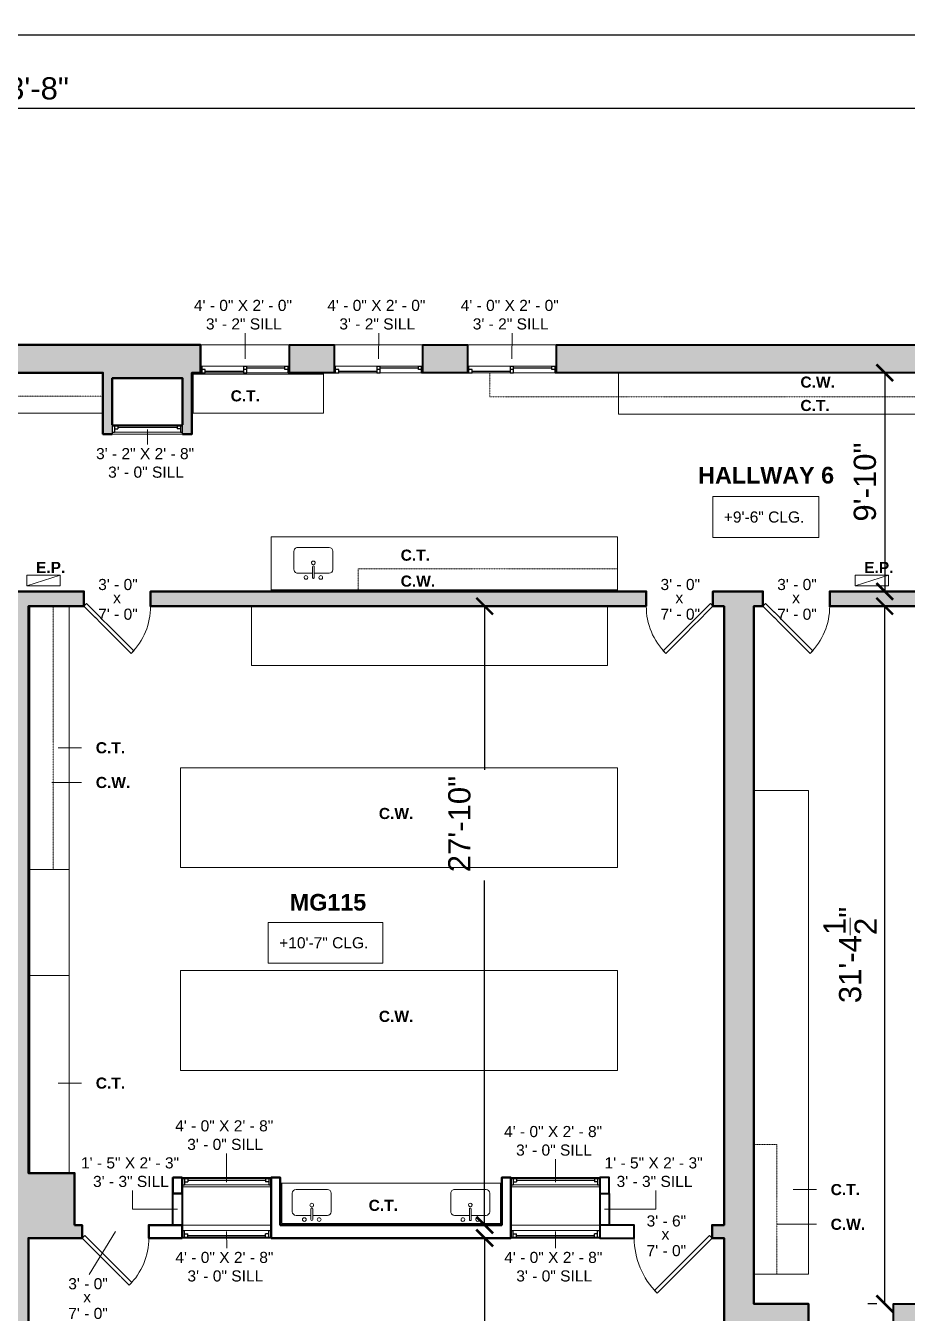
# Model space of a CAD drawing. Header units: inches. Extents: x -2078 to 106214, y -964 to 6385.
# Drawn here: x 15187 to 15662, y 4526 to 5221 of the extents above; entities that cross this region are included whole.
import ezdxf

# ---------------------------------------------------------------- set-up
doc = ezdxf.new("R2010")
doc.units = ezdxf.units.IN
doc.header["$MEASUREMENT"] = 0
doc.linetypes.add('HIDDEN2', pattern=[0.1875, 0.125, -0.0625])
for name, color, linetype, lineweight in [('A-ANNO', 2, 'Continuous', 5), ('A-ANNO-DIMS', 1, 'Continuous', 9), ('A-CASE', 4, 'Continuous', 9), ('A-DETAIL-2', 20, 'Continuous', 25), ('A-DETAIL-3', 40, 'Continuous', 15), ('A-DOOR', 1, 'Continuous', 18), ('A-EQPT', 150, 'Continuous', 9), ('A-FIXT', 150, 'Continuous', 9), ('A-GLAZ', 2, 'Continuous', 30), ('A-WALL', 3, 'Continuous', 40), ('A-WINDOWS', 2, 'Continuous', 18)]:
    doc.layers.add(name, color=color, linetype=linetype, lineweight=lineweight)
doc.layers.add('A-HATCH', color=9, linetype='Continuous')
doc.styles.add('Arial_1', font='arial.ttf', dxfattribs={"height": 0.0625})
doc.styles.add('Arial_2', font='arial.ttf', dxfattribs={"height": 3})
doc.styles.add('Arial_B', font='arialbd.ttf', dxfattribs={"height": 4.5})
doc.styles.add('Arial_B_1', font='arialbd.ttf', dxfattribs={"height": 3})
doc.styles.add('Jay Cad', font='arial.ttf', dxfattribs={"height": 0.125})
doc.dimstyles.new('Jay Cad - DIMS', dxfattribs={"dimtxt": 0.125, "dimasz": 0.09375, "dimexe": 0.09375, "dimexo": 0.09375, "dimgap": 0.046875, "dimtad": 1, "dimdec": 1, "dimzin": 0, "dimdsep": 46, "dimlunit": 4, "dimtxsty": 'Jay Cad', "dimblk": 'ARCHTICK', "dimcen": 0.09, "dimclrd": 1, "dimclre": 1, "dimclrt": 256, "dimadec": 0, "dimazin": 0, "dimtfac": 1, "dimtdec": 1, "dimtofl": 0, "dimtmove": 1, "dimatfit": 3, "dimfxl": 1, "dimtolj": 1, "dimtzin": 0, "dimarcsym": 0})

# ---------------------------------------------------------------- blocks, each defined once
blk = doc.blocks.new('JC_DOOR_SINGLE PANEL - SINGLE DOOR-1459075-Munger Science Center _ Ahmanson Lecture Hall-2nd Floor')
at = {"layer": 'A-DOOR', "lineweight": 20}
for p, q in [((-7.46, 29.46), (-8.87, 28.04)), ((-8.87, 28.04), (16.59, 2.59)), ((18, 4), (-7.46, 29.46)), ((16.59, 2.59), (18, 4))]:
    blk.add_line(p, q, dxfattribs=at)
at = {"layer": 'A-DOOR', "lineweight": 9}
blk.add_arc((18, 4), 36, 135, 180, dxfattribs=at)
blk = doc.blocks.new('JC_DOOR_SINGLE PANEL - SINGLE DOOR-1469616-Munger Science Center _ Ahmanson Lecture Hall-2nd Floor')
at = {"layer": 'A-DOOR', "lineweight": 20}
for p, q in [((-8.87, -28.04), (16.59, -2.59)), ((18, -4), (-7.46, -29.46)), ((16.59, -2.59), (18, -4)), ((-7.46, -29.46), (-8.87, -28.04))]:
    blk.add_line(p, q, dxfattribs=at)
at = {"layer": 'A-DOOR', "lineweight": 9}
blk.add_arc((18, -4), 36, 180, 225, dxfattribs=at)
blk = doc.blocks.new('JC_DOOR_SINGLE PANEL - SINGLE DOOR-1479750-Munger Science Center _ Ahmanson Lecture Hall-2nd Floor')
at = {"layer": 'A-DOOR', "lineweight": 20}
for p, q in [((-7.46, 28.96), (-8.87, 27.54)), ((18, 3.5), (-7.46, 28.96)), ((-8.87, 27.54), (16.59, 2.09)), ((16.59, 2.09), (18, 3.5))]:
    blk.add_line(p, q, dxfattribs=at)
at = {"layer": 'A-DOOR', "lineweight": 9}
blk.add_arc((18, 3.5), 36, 135, 180, dxfattribs=at)
blk = doc.blocks.new('JC_DOOR_SINGLE PANEL - SINGLE DOOR-1479934-Munger Science Center _ Ahmanson Lecture Hall-2nd Floor')
at = {"layer": 'A-DOOR', "lineweight": 20}
for p, q in [((-10.11, -31.78), (19.59, -2.09)), ((21, -3.5), (-8.7, -33.2)), ((19.59, -2.09), (21, -3.5)), ((-8.7, -33.2), (-10.11, -31.78))]:
    blk.add_line(p, q, dxfattribs=at)
at = {"layer": 'A-DOOR', "lineweight": 9}
blk.add_arc((21, -3.5), 42, 180, 225, dxfattribs=at)
blk = doc.blocks.new('JC_WINDOW HUNG - HUNG WINDOW-1523960-Munger Science Center _ Ahmanson Lecture Hall-2nd Floor')
at = {"layer": 'A-GLAZ'}
for p, q in [((-24, 2.5), (-24, -2.5)), ((-24, 2), (-21, 2)), ((-22.75, 2), (-22.75, -1.5)), ((-22.75, 0.25), (-21, 0.25)), ((-21, 2), (-21, 0.25)), ((21, 2), (24, 2)), ((21, 2), (21, 0.25)), ((22.75, 0.25), (21, 0.25)), ((22.75, 2), (22.75, -1.5)), ((24, -2.5), (24, 2.5)), ((-24, -1.5), (-22.75, -1.5)), ((22.75, -1.5), (24, -1.5))]:
    blk.add_line(p, q, dxfattribs=at)
at = {"layer": 'A-GLAZ', "lineweight": 9}
for p, q in [((-21, 2), (21, 2)), ((-22.75, -1.5), (22.75, -1.5))]:
    blk.add_line(p, q, dxfattribs=at)
at = {"layer": 'A-GLAZ', "lineweight": 30}
blk.add_line((-21, 1.125), (21, 1.125), dxfattribs=at)
at = {"layer": 'A-WINDOWS'}
for p, q in [((24, 2.5), (-24, 2.5)), ((-24, -2.5), (24, -2.5))]:
    blk.add_line(p, q, dxfattribs=at)
blk = doc.blocks.new('JC_WINDOW HUNG - HUNG WINDOW-1534625-Munger Science Center _ Ahmanson Lecture Hall-2nd Floor')
at = {"layer": 'A-GLAZ'}
for p, q in [((-24, -3.5), (-24, 3.5)), ((-24, 0.5), (-22.75, 0.5)), ((-22.75, -3), (-22.75, 0.5)), ((22.75, 0.5), (24, 0.5)), ((22.75, -3), (22.75, 0.5)), ((24, 3.5), (24, -3.5)), ((-24, -3), (-21, -3)), ((-22.75, -1.25), (-21, -1.25)), ((-21, -3), (-21, -1.25)), ((21, -3), (21, -1.25)), ((22.75, -1.25), (21, -1.25)), ((21, -3), (24, -3))]:
    blk.add_line(p, q, dxfattribs=at)
at = {"layer": 'A-GLAZ', "lineweight": 9}
for p, q in [((-22.75, 0.5), (22.75, 0.5)), ((-21, -3), (21, -3))]:
    blk.add_line(p, q, dxfattribs=at)
at = {"layer": 'A-GLAZ', "lineweight": 30}
blk.add_line((-21, -2.125), (21, -2.125), dxfattribs=at)
at = {"layer": 'A-WINDOWS'}
for p, q in [((-24, 3.5), (24, 3.5)), ((24, -3.5), (-24, -3.5))]:
    blk.add_line(p, q, dxfattribs=at)
blk = doc.blocks.new('Instance - Opening - 16_ x 24_-1534827-Munger Science Center _ Ahmanson Lecture Hall-2nd Floor')
at = {"layer": 'A-WINDOWS'}
for p, q in [((-8.5, -2.5), (-8.5, 2.5)), ((-8.5, 2.5), (8.5, 2.5)), ((8.5, 2.5), (8.5, -2.5)), ((8.5, -2.5), (-8.5, -2.5))]:
    blk.add_line(p, q, dxfattribs=at)
blk = doc.blocks.new('JC_KITCHEN SINK - SINK-1531844-Munger Science Center _ Ahmanson Lecture Hall-2nd Floor')
at = {"layer": 'A-FIXT'}
for p, q in [((0.12, 7.82), (0.12, 2.09)), ((1.12, 7.82), (1.12, 2.09)), ((-9.87, 3.57), (-9.87, -6.39)), ((0.12, 5.57), (-7.87, 5.57)), ((9.1, 5.57), (1.12, 5.57)), ((11.1, -6.39), (11.1, 3.57)), ((-7.87, -8.39), (9.1, -8.39))]:
    blk.add_line(p, q, dxfattribs=at)
for centre, radius, start, end in [((-3.38, 7.82), 1, 360, 180), ((-3.38, 7.82), 1, 180, 0), ((0.62, 7.82), 0.5, 360, 180), ((4.62, 7.82), 1, 360, 180), ((4.62, 7.82), 1, 180, 360), ((-7.87, 3.57), 2, 90, 180), ((0.62, 0), 1, 360, 180), ((0.62, 0), 1, 180, 0), ((0.62, 2.09), 0.5, 180, 0), ((9.1, 3.57), 2, 360, 90), ((-7.87, -6.39), 2, 180, 270), ((9.1, -6.39), 2, 270, 0)]:
    blk.add_arc(centre, radius, start, end, dxfattribs=at)
blk = doc.blocks.new('JC_KITCHEN SINK - SINK-1537247-Munger Science Center _ Ahmanson Lecture Hall-2nd Floor')
at = {"layer": 'A-FIXT'}
for p, q in [((-7.87, 8.39), (9.1, 8.39)), ((-9.87, -3.57), (-9.87, 6.39)), ((11.1, 6.39), (11.1, -3.57)), ((0.12, -5.57), (-7.87, -5.57)), ((0.12, -7.82), (0.12, -2.09)), ((1.12, -7.82), (1.12, -2.09)), ((9.1, -5.57), (1.12, -5.57))]:
    blk.add_line(p, q, dxfattribs=at)
for centre, radius, start, end in [((-7.87, 6.39), 2, 90, 180), ((9.1, 6.39), 2, 360, 90), ((0.62, 0), 1, 360, 180), ((0.62, 0), 1, 180, 0), ((-7.87, -3.57), 2, 180, 270), ((-3.38, -7.82), 1, 360, 180), ((0.62, -2.09), 0.5, 360, 180), ((4.62, -7.82), 1, 0, 180), ((9.1, -3.57), 2, 270, 0), ((-3.38, -7.82), 1, 180, 0), ((0.62, -7.82), 0.5, 180, 0), ((4.62, -7.82), 1, 180, 0)]:
    blk.add_arc(centre, radius, start, end, dxfattribs=at)
blk = doc.blocks.new('JC_WINDOW HUNG - HUNG WINDOW-1544013-Munger Science Center _ Ahmanson Lecture Hall-2nd Floor')
at = {"layer": 'A-GLAZ'}
for p, q in [((-19, 2.5), (-19, -2.5)), ((-19, 2), (-16, 2)), ((-17.75, 2), (-17.75, -1.5)), ((-17.75, 0.25), (-16, 0.25)), ((-16, 2), (-16, 0.25)), ((16, 2), (19, 2)), ((16, 2), (16, 0.25)), ((17.75, 0.25), (16, 0.25)), ((17.75, 2), (17.75, -1.5)), ((19, -2.5), (19, 2.5)), ((-19, -1.5), (-17.75, -1.5)), ((17.75, -1.5), (19, -1.5))]:
    blk.add_line(p, q, dxfattribs=at)
at = {"layer": 'A-GLAZ', "lineweight": 9}
for p, q in [((-16, 2), (16, 2)), ((-17.75, -1.5), (17.75, -1.5))]:
    blk.add_line(p, q, dxfattribs=at)
at = {"layer": 'A-GLAZ', "lineweight": 30}
blk.add_line((-16, 1.125), (16, 1.125), dxfattribs=at)
at = {"layer": 'A-WINDOWS'}
for p, q in [((19, 2.5), (-19, 2.5)), ((-19, -2.5), (19, -2.5))]:
    blk.add_line(p, q, dxfattribs=at)
blk = doc.blocks.new('JC_SLIDING WINDOW - DOUBLE - SLIDING WINDOW-1614773-Munger Science Center _ Ahmanson Lecture Hall-2nd Floor')
at = {"layer": 'A-GLAZ'}
for p, q in [((-24, -7.35), (-24, 7.65)), ((24, 7.65), (24, -7.35)), ((-24, -3.85), (-23.25, -3.85)), ((-23.25, -7.35), (-23.25, -3.85)), ((-21.5, -5.6), (-23.25, -5.6)), ((-21.5, -7.35), (-21.5, -5.6)), ((-0.875, -3.85), (-0.875, -7.35)), ((-0.875, -3.85), (0.875, -3.85)), ((0.875, -5.6), (-0.875, -5.6)), ((0.875, -7.35), (0.875, -3.85)), ((21.5, -5.6), (21.5, -3.85)), ((21.5, -3.85), (24, -3.85)), ((23.25, -5.6), (21.5, -5.6)), ((23.25, -7.35), (23.25, -3.85)), ((-24, -7.35), (-21.5, -7.35)), ((-0.875, -7.35), (0.875, -7.35)), ((23.25, -7.35), (24, -7.35))]:
    blk.add_line(p, q, dxfattribs=at)
at = {"layer": 'A-GLAZ', "lineweight": 9}
for p, q in [((-23.25, -3.85), (-0.875, -3.85)), ((0.875, -3.85), (21.5, -3.85)), ((-21.5, -7.35), (-0.875, -7.35)), ((0.875, -7.35), (23.25, -7.35))]:
    blk.add_line(p, q, dxfattribs=at)
at = {"layer": 'A-GLAZ', "lineweight": 30}
for p, q in [((-21.5, -6.475), (-0.875, -6.475)), ((0.875, -4.725), (21.5, -4.725))]:
    blk.add_line(p, q, dxfattribs=at)
at = {"layer": 'A-WINDOWS'}
for p, q in [((-24, 7.65), (24, 7.65)), ((24, -7.35), (-24, -7.35))]:
    blk.add_line(p, q, dxfattribs=at)
blk = doc.blocks.new('JC- existing door Tag_quad - JC- existing door Tag_quad-839775-Munger Science Center _ Ahmanson Lecture Hall-2nd Floor')
at = {"layer": 'A-ANNO', "insert": (-0.0234, 0.0378), "char_height": 0.0625, "width": 0.0505, "attachment_point": 1, "style": 'Arial_1', "bg_fill": 3, "box_fill_scale": 1.25, "bg_fill_color": 256, "bg_fill_true_color": 13158600, "bg_fill_transparency": 0}
blk.add_mtext('x', dxfattribs=at)
blk = doc.blocks.new('_ArchTick')
at = {"color": 0, "linetype": 'ByBlock', "const_width": 0.15}
blk.add_lwpolyline([(-0.5, -0.5), (0.5, 0.5)], dxfattribs=at)
blk = doc.blocks.new('*D3407')
at = {"layer": 'A-ANNO-DIMS', "color": 1, "lineweight": -2, "transparency": 16777216}
for p, q in [((15979.79, 5048.93), (16404.34, 5048.93)), ((16395.34, 4293.93), (16395.34, 5048.93)), ((15593.52, 4293.93), (16404.34, 4293.93))]:
    blk.add_line(p, q, dxfattribs=at)
at = {"layer": 'Defpoints', "color": 0, "transparency": 16777216}
for p in [(15970.79, 5048.93), (16395.34, 5048.93), (15584.52, 4293.93)]:
    blk.add_point(p, dxfattribs=at)
at = {"layer": 'A-ANNO-DIMS', "color": 1, "lineweight": -2, "transparency": 16777216, "xscale": 9, "yscale": 9, "zscale": 9}
for p, rotation in [((16395.34, 5048.93), 90), ((16395.34, 4293.93), 270)]:
    blk.add_blockref('_ArchTick', p, dxfattribs=dict(at, rotation=rotation))
at = {"layer": 'A-ANNO-DIMS', "color": 2, "transparency": 16777216, "insert": (16384.71, 4671.43), "char_height": 12, "width": 1.1478, "attachment_point": 5, "rotation": 90, "style": 'Jay Cad'}
blk.add_mtext('\\A1;62\'-11"', dxfattribs=at)
blk = doc.blocks.new('*D3408')
at = {"layer": 'A-ANNO-DIMS', "color": 1, "lineweight": -2, "transparency": 16777216}
for p, q in [((14442.02, 5042.93), (14442.02, 5185.72)), ((15925.79, 5042.93), (15925.79, 5185.72)), ((14442.02, 5176.72), (15925.79, 5176.72))]:
    blk.add_line(p, q, dxfattribs=at)
at = {"layer": 'Defpoints', "color": 0, "transparency": 16777216}
for p in [(15925.79, 5176.72), (14442.02, 5033.93), (15925.79, 5033.93)]:
    blk.add_point(p, dxfattribs=at)
at = {"layer": 'A-ANNO-DIMS', "color": 1, "lineweight": -2, "transparency": 16777216, "xscale": 9, "yscale": 9, "zscale": 9, "rotation": 180}
blk.add_blockref('_ArchTick', (14442.02, 5176.72), dxfattribs=at)
at = {"layer": 'A-ANNO-DIMS', "color": 1, "lineweight": -2, "transparency": 16777216, "xscale": 9, "yscale": 9, "zscale": 9}
blk.add_blockref('_ArchTick', (15925.79, 5176.72), dxfattribs=at)
at = {"layer": 'A-ANNO-DIMS', "color": 2, "transparency": 16777216, "insert": (15183.91, 5187.35), "char_height": 12, "width": 1.6705, "attachment_point": 5, "style": 'Jay Cad'}
blk.add_mtext('\\A1;123\'-8"', dxfattribs=at)
blk = doc.blocks.new('*D3410')
at = {"layer": 'A-ANNO-DIMS', "color": 1, "lineweight": -2, "transparency": 16777216}
for p, q in [((14022.02, 4924.93), (14022.02, 5225.31)), ((16226.52, 4938.93), (16226.52, 5225.31)), ((14022.02, 5216.31), (16226.52, 5216.31))]:
    blk.add_line(p, q, dxfattribs=at)
at = {"layer": 'Defpoints', "color": 0, "transparency": 16777216}
for p in [(16226.52, 5216.31), (16226.52, 4929.93), (14022.02, 4915.93)]:
    blk.add_point(p, dxfattribs=at)
at = {"layer": 'A-ANNO-DIMS', "color": 1, "lineweight": -2, "transparency": 16777216, "xscale": 9, "yscale": 9, "zscale": 9, "rotation": 180}
blk.add_blockref('_ArchTick', (14022.02, 5216.31), dxfattribs=at)
at = {"layer": 'A-ANNO-DIMS', "color": 1, "lineweight": -2, "transparency": 16777216, "xscale": 9, "yscale": 9, "zscale": 9}
blk.add_blockref('_ArchTick', (16226.52, 5216.31), dxfattribs=at)
at = {"layer": 'A-ANNO-DIMS', "color": 2, "transparency": 16777216, "insert": (15124.27, 5234.96), "char_height": 12, "width": 1.6705, "attachment_point": 5, "style": 'Jay Cad'}
blk.add_mtext('\\A1;183\'-8{\\H1x;\\S1/2;}"', dxfattribs=at)
blk = doc.blocks.new('*D3411')
at = {"layer": 'A-ANNO-DIMS', "color": 1, "lineweight": -2, "transparency": 16777216}
for p, q in [((15649.69, 5033.93), (15641.2, 5033.93)), ((15650.2, 5033.93), (15650.2, 4915.93)), ((15649.69, 4915.93), (15641.2, 4915.93))]:
    blk.add_line(p, q, dxfattribs=at)
at = {"layer": 'Defpoints', "color": 0, "transparency": 16777216}
for p in [(15658.69, 5033.93), (15650.2, 4915.93), (15658.69, 4915.93)]:
    blk.add_point(p, dxfattribs=at)
at = {"layer": 'A-ANNO-DIMS', "color": 1, "lineweight": -2, "transparency": 16777216, "xscale": 9, "yscale": 9, "zscale": 9}
for p, rotation in [((15650.2, 5033.93), 90), ((15650.2, 4915.93), 270)]:
    blk.add_blockref('_ArchTick', p, dxfattribs=dict(at, rotation=rotation))
at = {"layer": 'A-ANNO-DIMS', "color": 2, "transparency": 16777216, "insert": (15639.57, 4974.93), "char_height": 12, "width": 0.9747, "attachment_point": 5, "rotation": 90, "style": 'Jay Cad'}
blk.add_mtext('\\A1;9\'-10"', dxfattribs=at)
blk = doc.blocks.new('*D3412')
at = {"layer": 'A-ANNO-DIMS', "color": 1, "lineweight": -2, "transparency": 16777216}
for p, q in [((15650.2, 4531.43), (15650.2, 4907.93)), ((15650.71, 4907.93), (15659.2, 4907.93)), ((15646.02, 4531.43), (15641.2, 4531.43))]:
    blk.add_line(p, q, dxfattribs=at)
at = {"layer": 'Defpoints', "color": 0, "transparency": 16777216}
for p in [(15641.71, 4907.93), (15650.2, 4907.93), (15655.02, 4531.43)]:
    blk.add_point(p, dxfattribs=at)
at = {"layer": 'A-ANNO-DIMS', "color": 1, "lineweight": -2, "transparency": 16777216, "xscale": 9, "yscale": 9, "zscale": 9}
for p, rotation in [((15650.2, 4907.93), 90), ((15650.2, 4531.43), 270)]:
    blk.add_blockref('_ArchTick', p, dxfattribs=dict(at, rotation=rotation))
at = {"layer": 'A-ANNO-DIMS', "color": 2, "transparency": 16777216, "insert": (15631.54, 4719.68), "char_height": 12, "width": 1.4974, "attachment_point": 5, "rotation": 90, "style": 'Jay Cad'}
blk.add_mtext('\\A1;31\'-4{\\H1x;\\S1/2;}"', dxfattribs=at)
blk = doc.blocks.new('*D3413')
at = {"layer": 'A-ANNO-DIMS', "color": 1, "lineweight": -2, "transparency": 16777216}
for p, q in [((15433.79, 4566.91), (15425.31, 4566.91)), ((15434.31, 4566.91), (15434.31, 4495.56)), ((15434.31, 4301.93), (15434.31, 4445.13)), ((15479.52, 4301.93), (15425.31, 4301.93))]:
    blk.add_line(p, q, dxfattribs=at)
at = {"layer": 'Defpoints', "color": 0, "transparency": 16777216}
for p in [(15442.79, 4566.91), (15434.31, 4301.93), (15488.52, 4301.93)]:
    blk.add_point(p, dxfattribs=at)
at = {"layer": 'A-ANNO-DIMS', "color": 1, "lineweight": -2, "transparency": 16777216, "xscale": 9, "yscale": 9, "zscale": 9}
for p, rotation in [((15434.31, 4566.91), 90), ((15434.31, 4301.93), 270)]:
    blk.add_blockref('_ArchTick', p, dxfattribs=dict(at, rotation=rotation))
at = {"layer": 'A-ANNO-DIMS', "color": 2, "transparency": 16777216, "insert": (15414.63, 4449.63), "char_height": 12, "width": 0.9747, "attachment_point": 1, "rotation": 90, "line_spacing_factor": 0.941778, "style": 'Jay Cad'}
blk.add_mtext('\\A1;22\'-1"', dxfattribs=at)
blk = doc.blocks.new('*D3415')
at = {"layer": 'A-ANNO-DIMS', "color": 1, "lineweight": -2, "transparency": 16777216}
for p, q in [((15433.79, 4907.93), (15425.31, 4907.93)), ((15434.31, 4907.93), (15434.31, 4819.58)), ((15434.31, 4573.91), (15434.31, 4759.83)), ((15433.79, 4573.91), (15425.31, 4573.91))]:
    blk.add_line(p, q, dxfattribs=at)
at = {"layer": 'Defpoints', "color": 0, "transparency": 16777216}
for p in [(15442.79, 4907.93), (15434.31, 4573.91), (15442.79, 4573.91)]:
    blk.add_point(p, dxfattribs=at)
at = {"layer": 'A-ANNO-DIMS', "color": 1, "lineweight": -2, "transparency": 16777216, "xscale": 9, "yscale": 9, "zscale": 9}
for p, rotation in [((15434.31, 4907.93), 90), ((15434.31, 4573.91), 270)]:
    blk.add_blockref('_ArchTick', p, dxfattribs=dict(at, rotation=rotation))
at = {"layer": 'A-ANNO-DIMS', "color": 2, "transparency": 16777216, "insert": (15414.63, 4764.33), "char_height": 12, "width": 1.1478, "attachment_point": 1, "rotation": 90, "line_spacing_factor": 0.941778, "style": 'Jay Cad'}
blk.add_mtext('\\A1;27\'-10"', dxfattribs=at)

msp = doc.modelspace()

# ---------------------------------------------------------------- hatches: boundary and pattern name
at = {"layer": 'A-HATCH'}
h = msp.add_hatch(color=256, dxfattribs=at)
h.dxf.hatch_style = 1
h.paths.add_polyline_path([(14030.023, 4907.93), (14036.023, 4907.93), (14036.023, 4915.93), (14022.023, 4915.93), (14022.023, 4863.93), (13923.843, 4863.93), (13899.881, 4843.824), (13898.62, 4845.327), (13892.492, 4840.184), (13909.265, 4820.195), (13909.265, 4793.433), (13921.478, 4793.433), (13921.478, 4835.433), (13923.103, 4835.433), (13923.103, 4799.433), (13923.103, 4793.433), (13925.291, 4793.433), (13925.291, 4857.312), (14009.023, 4857.312), (14009.023, 4745.306), (13925.291, 4745.306), (13925.291, 4750.433), (13919.291, 4750.433), (13919.291, 4751.433), (13909.546, 4751.433), (13909.546, 4730.033), (13930.277, 4722.488), (13934.003, 4732.725), (13962.238, 4722.448), (13958.512, 4712.211), (13981.453, 4703.861), (13971.766, 4691.757), (13990.46, 4676.797), (14004.818, 4694.738), (14009.023, 4694.738), (14009.023, 4293.93), (14052.023, 4293.93), (14052.023, 4301.93), (14030.023, 4301.93), (14030.023, 4569.405), (14055.023, 4569.405), (14055.023, 4601.905), (14030.023, 4601.905)])
h.paths.add_polyline_path([(14365.023, 4915.93), (14072.023, 4915.93), (14072.023, 4907.93), (14365.023, 4907.93)])
h.paths.add_polyline_path([(14415.023, 4907.93), (14444.023, 4907.93), (14444.023, 4915.93), (14414.023, 4915.93), (14414.023, 4938.93), (14407.023, 4938.93), (14407.023, 4915.93), (14401.023, 4915.93), (14401.023, 4907.93), (14407.023, 4907.93), (14407.023, 4301.93), (14382.523, 4301.93), (14382.523, 4293.93), (14439.023, 4293.93), (14439.023, 4301.93), (14415.023, 4301.93), (14415.023, 4566.905), (14445.023, 4566.905), (14445.023, 4573.905), (14440.023, 4573.905), (14440.023, 4600.905), (14415.023, 4600.905)])
h.paths.add_polyline_path([(14119.023, 4279.93), (14104.023, 4279.93), (14104.023, 4301.93), (14094.023, 4301.93), (14094.023, 4293.93), (14096.023, 4293.93), (14096.023, 4269.93), (14119.023, 4269.93)])
h.paths.add_polyline_path([(14337.023, 4293.93), (14340.523, 4293.93), (14340.523, 4301.93), (14328.023, 4301.93), (14328.023, 4279.93), (14311.023, 4279.93), (14311.023, 4269.93), (14337.023, 4269.93)])
h.paths.add_polyline_path([(14507.523, 4279.93), (14492.023, 4279.93), (14492.023, 4301.93), (14481.023, 4301.93), (14481.023, 4293.93), (14483.023, 4293.93), (14483.023, 4269.93), (14507.523, 4269.93)])
h.paths.add_polyline_path([(14724.523, 4293.93), (14727.523, 4293.93), (14727.523, 4301.93), (14715.523, 4301.93), (14715.523, 4279.93), (14699.523, 4279.93), (14699.523, 4269.93), (14724.523, 4269.93)])
h.paths.add_polyline_path([(14825.523, 4301.93), (14805.523, 4301.93), (14805.523, 4566.905), (14835.523, 4566.905), (14835.523, 4573.905), (14830.523, 4573.905), (14830.523, 4600.905), (14805.523, 4600.905), (14805.523, 4907.93), (14830.523, 4907.93), (14830.523, 4915.93), (14784.523, 4915.93), (14784.523, 4907.93), (14790.523, 4907.93), (14790.523, 4573.905), (14783.523, 4573.905), (14783.523, 4566.905), (14790.523, 4566.905), (14790.523, 4301.93), (14769.523, 4301.93), (14769.523, 4293.93), (14825.523, 4293.93)])
h.paths.add_polyline_path([(14892.523, 4279.93), (14879.023, 4279.93), (14879.023, 4301.93), (14867.523, 4301.93), (14867.523, 4293.93), (14872.023, 4293.93), (14872.023, 4269.93), (14892.523, 4269.93)])
h.paths.add_polyline_path([(15111.023, 4293.93), (15114.023, 4293.93), (15114.023, 4301.93), (15103.023, 4301.93), (15103.023, 4279.93), (15084.523, 4279.93), (15084.523, 4269.93), (15111.023, 4269.93)])
h.paths.add_polyline_path([(15213.023, 4301.93), (15188.023, 4301.93), (15188.023, 4566.905), (15217.023, 4566.905), (15217.023, 4573.905), (15213.023, 4573.905), (15213.023, 4601.905), (15188.023, 4601.905), (15188.023, 4907.93), (15218.023, 4907.93), (15218.023, 4915.93), (15174.023, 4915.93), (15174.023, 4907.93), (15180.023, 4907.93), (15180.023, 4573.905), (15174.023, 4573.905), (15174.023, 4566.905), (15180.023, 4566.905), (15180.023, 4301.93), (15156.023, 4301.93), (15156.023, 4293.93), (15213.023, 4293.93)])
h.paths.add_polyline_path([(15278.523, 4279.93), (15267.023, 4279.93), (15267.023, 4301.93), (15255.023, 4301.93), (15255.023, 4293.93), (15258.023, 4293.93), (15258.023, 4269.93), (15278.523, 4269.93)])
h.paths.add_polyline_path([(15497.523, 4293.93), (15500.523, 4293.93), (15500.523, 4301.93), (15488.523, 4301.93), (15488.523, 4279.93), (15470.523, 4279.93), (15470.523, 4269.93), (15497.523, 4269.93)])
h.paths.add_polyline_path([(15584.523, 4509.43), (15611.023, 4509.43), (15611.023, 4518.43), (15609.023, 4518.43), (15609.023, 4531.43), (15579.523, 4531.43), (15579.523, 4907.93), (15584.523, 4907.93), (15584.523, 4915.93), (15557.523, 4915.93), (15557.523, 4907.93), (15563.523, 4907.93), (15563.523, 4573.905), (15557.023, 4573.905), (15557.023, 4566.905), (15563.523, 4566.905), (15563.523, 4301.93), (15542.523, 4301.93), (15542.523, 4293.93), (15584.523, 4293.93)])
h.paths.add_polyline_path([(15521.523, 4915.93), (15254.023, 4915.93), (15254.023, 4907.93), (15521.523, 4907.93)])
h.paths.add_polyline_path([(15138.023, 4915.93), (14866.523, 4915.93), (14866.523, 4907.93), (15138.023, 4907.93)])
h.paths.add_polyline_path([(14748.523, 4915.93), (14480.023, 4915.93), (14480.023, 4907.93), (14748.523, 4907.93)])
h.paths.add_polyline_path([(15680.408, 4531.43), (15655.023, 4531.43), (15655.023, 4518.43), (15653.023, 4518.43), (15653.023, 4509.43), (15680.408, 4509.43)])
h.paths.add_polyline_path([(15752.408, 4531.43), (15728.408, 4531.43), (15728.408, 4509.43), (15752.408, 4509.43)])
h.paths.add_polyline_path([(15824.158, 4531.43), (15800.408, 4531.43), (15800.408, 4509.43), (15824.158, 4509.43)])
h.paths.add_polyline_path([(15968.523, 4531.43), (15918.107, 4531.43), (15918.107, 4562.43), (15911.107, 4562.43), (15911.107, 4555.43), (15874.107, 4555.43), (15874.107, 4531.43), (15872.158, 4531.43), (15872.158, 4509.43), (15970.523, 4509.43), (15970.523, 4518.43), (15968.523, 4518.43)])
h.paths.add_polyline_path([(16136.773, 4531.43), (16014.523, 4531.43), (16014.523, 4518.43), (16012.523, 4518.43), (16012.523, 4509.43), (16136.773, 4509.43)])
h.paths.add_polyline_path([(16226.523, 4555.18), (16204.523, 4555.18), (16204.523, 4531.43), (16182.773, 4531.43), (16182.773, 4509.43), (16226.523, 4509.43)])
h.paths.add_polyline_path([(16226.523, 4623.93), (16218.523, 4623.93), (16218.523, 4622.43), (16204.523, 4622.43), (16204.523, 4601.18), (16226.523, 4601.18)])
h.paths.add_polyline_path([(16246.986, 4694.93), (16218.523, 4694.93), (16218.523, 4669.93), (16242.709, 4669.93, 0.028874)])
h.paths.add_polyline_path([(16242.709, 4768.93), (16218.523, 4768.93), (16218.523, 4740.93), (16247.301, 4740.93, 0.0323085)])
h.paths.add_polyline_path([(16226.523, 4839.93), (16204.523, 4839.93), (16204.523, 4816.93), (16218.523, 4816.93), (16218.523, 4814.93), (16226.523, 4814.93)])
h.paths.add_polyline_path([(16226.523, 4929.93), (16182.273, 4929.93), (16182.273, 4907.93), (16204.523, 4907.93), (16204.523, 4885.93), (16226.523, 4885.93)])
h.paths.add_polyline_path([(16136.273, 4929.93), (16015.023, 4929.93), (16015.023, 4919.93), (16017.523, 4919.93), (16017.523, 4907.93), (16136.273, 4907.93)])
h.paths.add_polyline_path([(15970.79, 4965.93), (15933.791, 4965.93), (15933.791, 4972.93), (15925.791, 4972.93), (15925.791, 4915.93), (15620.523, 4915.93), (15620.523, 4907.93), (15911.107, 4907.93), (15911.107, 4901.93), (15918.107, 4901.93), (15918.107, 4907.93), (15970.523, 4907.93), (15970.523, 4919.93), (15973.023, 4919.93), (15973.023, 4929.93), (15970.79, 4929.93)])
h.paths.add_polyline_path([(15970.791, 5048.93), (15861.023, 5048.93), (15861.023, 5033.93), (15925.791, 5033.93), (15925.791, 5008.93), (15933.791, 5008.93), (15933.791, 5033.93), (15970.791, 5033.93)])
h.paths.add_polyline_path([(15813.023, 5048.93), (15789.023, 5048.93), (15789.023, 5033.93), (15813.023, 5033.93)])
h.paths.add_polyline_path([(15741.023, 5048.93), (15717.023, 5048.93), (15717.023, 5033.93), (15741.023, 5033.93)])
h.paths.add_polyline_path([(15590.317, 4897.337), (15614.665, 4897.337), (15614.665, 4909.701), (15590.317, 4909.701)], flags=9)
h.paths.add_polyline_path([(15590.362, 4913.359), (15614.71, 4913.359), (15614.71, 4925.724), (15590.362, 4925.724)], flags=9)
h = msp.add_hatch(color=256, dxfattribs=at)
h.dxf.hatch_style = 1
h.paths.add_polyline_path([(15669.023, 5048.93), (15473.023, 5048.93), (15473.023, 5033.93), (15669.023, 5033.93)])
h.paths.add_polyline_path([(15425.023, 5048.93), (15401.023, 5048.93), (15401.023, 5033.93), (15425.023, 5033.93)])
h.paths.add_polyline_path([(15353.023, 5048.93), (15329.023, 5048.93), (15329.023, 5033.93), (15353.023, 5033.93)])

# ---------------------------------------------------------------- linework, layer by layer
at = {"layer": 'A-ANNO'}
for p, q in [((15305.023, 5041.43), (15305.119, 5055.282)), ((15377.023, 5041.43), (15377.119, 5055.282)), ((15449.023, 5041.43), (15449.119, 5055.282)), ((15252.312, 5003.352), (15252.312, 4995.274)), ((15204.106, 4831.511), (15216.748, 4831.511)), ((15200.771, 4812.78), (15216.748, 4812.78)), ((15204.106, 4650.512), (15216.748, 4650.512)), ((15295.023, 4597.057), (15295.023, 4612.456)), ((15472.523, 4597.057), (15472.523, 4609.381)), ((15244.184, 4582.405), (15244.184, 4592.462)), ((15600.728, 4593.048), (15613.37, 4593.048)), ((15268.523, 4582.405), (15244.184, 4582.405)), ((15592.226, 4574.317), (15613.37, 4574.317)), ((15295.023, 4570.405), (15295.119, 4561.432)), ((15472.523, 4570.405), (15472.619, 4561.432))]:
    msp.add_line(p, q, dxfattribs=at)
at = {"layer": 'A-CASE'}
for p, q in [((15347.312, 5033.93), (15347.312, 5012.048)), ((15506.621, 5033.93), (15506.621, 5011.501)), ((15228.312, 5012.048), (14947.271, 5012.048)), ((15276.312, 5012.048), (15347.312, 5012.048)), ((15506.621, 5011.501), (15716.69, 5011.501)), ((15319.094, 4945.363), (15506.036, 4945.363)), ((15319.094, 4945.363), (15319.094, 4915.93)), ((15506.036, 4945.363), (15506.036, 4915.93)), ((15319.094, 4916.68), (15506.036, 4916.68)), ((15210.023, 4907.93), (15210.023, 4601.905)), ((15308.523, 4907.93), (15308.523, 4875.93)), ((15500.523, 4907.93), (15500.523, 4875.93)), ((15308.523, 4875.93), (15500.523, 4875.93)), ((15270.207, 4766.9), (15270.207, 4820.723)), ((15270.207, 4820.723), (15505.93, 4820.723)), ((15505.93, 4820.723), (15505.93, 4766.9)), ((15579.523, 4808.43), (15609.023, 4808.43)), ((15609.023, 4808.43), (15609.023, 4547.43)), ((15210.023, 4765.734), (15188.773, 4765.734)), ((15505.93, 4766.9), (15270.207, 4766.9)), ((15210.023, 4708.597), (15188.773, 4708.597)), ((15270.207, 4711.223), (15505.93, 4711.223)), ((15270.207, 4657.4), (15270.207, 4711.223)), ((15505.93, 4711.223), (15505.93, 4657.4)), ((15505.93, 4657.4), (15270.207, 4657.4)), ((15579.523, 4547.43), (15609.023, 4547.43))]:
    msp.add_line(p, q, dxfattribs=at)
at = {"layer": 'A-CASE', "linetype": 'HIDDEN2'}
for p, q in [((15437.105, 5033.93), (15437.105, 5020.953)), ((14878.046, 5021.304), (15228.312, 5021.304)), ((15437.105, 5020.953), (15716.69, 5020.953)), ((15366.094, 4928.013), (15506.036, 4928.013)), ((15366.094, 4928.013), (15366.094, 4915.93)), ((15201.38, 4907.93), (15201.38, 4765.734)), ((15592.058, 4617.39), (15579.523, 4617.39)), ((15592.047, 4617.39), (15592.047, 4547.43))]:
    msp.add_line(p, q, dxfattribs=at)
at = {"layer": 'A-DETAIL-2'}
msp.add_line((15276.312, 5033.93), (15276.312, 5012.048), dxfattribs=at)
at = {"layer": 'A-DETAIL-3', "lineweight": 9}
for p, q in [((15277.062, 5033.18), (15277.062, 5012.048)), ((15347.312, 5033.18), (15277.062, 5033.18)), ((15188.773, 4907.93), (15188.773, 4601.905)), ((15324.023, 4596.557), (15443.523, 4596.557)), ((15324.773, 4596.557), (15324.773, 4574.655)), ((15442.773, 4574.655), (15442.773, 4596.557)), ((15324.773, 4574.655), (15442.773, 4574.655))]:
    msp.add_line(p, q, dxfattribs=at)
at = {"layer": 'A-EQPT', "lineweight": 9}
for p, q in [((15187.273, 4924.712), (15205.273, 4924.712)), ((15187.273, 4918.93), (15187.273, 4924.712)), ((15205.273, 4924.712), (15187.273, 4918.93)), ((15205.273, 4924.712), (15205.273, 4918.93)), ((15634.273, 4924.712), (15652.273, 4924.712)), ((15634.273, 4918.93), (15634.273, 4924.712)), ((15652.273, 4924.712), (15634.273, 4918.93)), ((15652.273, 4924.712), (15652.273, 4918.93)), ((15205.273, 4918.93), (15187.273, 4918.93)), ((15652.273, 4918.93), (15634.273, 4918.93))]:
    msp.add_line(p, q, dxfattribs=at)
at = {"layer": 'A-WALL', "lineweight": 50}
msp.add_line((15266.023, 4590.905), (15271.023, 4590.905), dxfattribs=at)
at = {"layer": 'A-WALL'}
for p, q in [((15266.023, 4573.905), (15266.023, 4590.905)), ((15271.023, 4590.905), (15271.023, 4573.905))]:
    msp.add_line(p, q, dxfattribs=at)
at = {"layer": 'A-WALL', "lineweight": 50}
for points in [[(15271.312, 5000.852), (15276.312, 5000.852), (15276.312, 5033.93), (15281.023, 5033.93), (15281.023, 5048.93), (15086.023, 5048.93), (15086.023, 5033.93), (15228.312, 5033.93), (15228.312, 5000.852), (15233.312, 5000.852)], [(15271.312, 5005.852), (15271.312, 5030.93), (15233.312, 5030.93), (15233.312, 5005.852)], [(15271.023, 4590.905), (15271.023, 4599.557), (15266.023, 4599.557), (15266.023, 4590.905)]]:
    msp.add_lwpolyline(points, dxfattribs=at)
at = {"layer": 'A-WALL'}
for points in [[(15329.023, 5033.93), (15329.023, 5048.93), (15353.023, 5048.93), (15353.023, 5033.93)], [(15401.023, 5033.93), (15401.023, 5048.93), (15425.023, 5048.93), (15425.023, 5033.93)], [(15473.023, 5033.93), (15473.023, 5048.93), (15669.023, 5048.93), (15669.023, 5033.93)], [(15655.023, 4518.43), (15655.023, 4531.43), (15680.408, 4531.43), (15680.408, 4509.43), (15653.023, 4509.43), (15653.023, 4518.43)]]:
    msp.add_lwpolyline(points, close=True, dxfattribs=at)
at = {"layer": 'A-WALL', "lineweight": 50}
for points in [[(15319.023, 4566.905), (15448.523, 4566.905), (15448.523, 4599.557), (15443.523, 4599.557), (15443.523, 4573.905), (15324.023, 4573.905), (15324.023, 4599.557), (15319.023, 4599.557)], [(15271.023, 4566.905), (15271.023, 4573.905), (15253.023, 4573.905), (15253.023, 4566.905)]]:
    msp.add_lwpolyline(points, close=True, dxfattribs=at)
at = {"layer": 'A-WALL'}
for points in [[(15501.523, 4590.905), (15501.523, 4599.557), (15496.523, 4599.557), (15496.523, 4590.905), (15496.523, 4573.905), (15496.523, 4566.905), (15515.023, 4566.905), (15515.023, 4573.905), (15496.523, 4573.905)], [(15496.523, 4590.905), (15501.523, 4590.905), (15501.523, 4573.905)]]:
    msp.add_lwpolyline(points, dxfattribs=at)

# ---------------------------------------------------------------- block references
at = {"layer": 'A-FIXT', "rotation": 180}
for p in [(15342.472, 4931.265), (15427.174, 4584.69)]:
    msp.add_blockref('JC_KITCHEN SINK - SINK-1531844-Munger Science Center _ Ahmanson Lecture Hall-2nd Floor', p, dxfattribs=at)
at = {"layer": 'A-FIXT'}
msp.add_blockref('JC_KITCHEN SINK - SINK-1537247-Munger Science Center _ Ahmanson Lecture Hall-2nd Floor', (15340.373, 4584.69), dxfattribs=at)
at = {"layer": 'A-WINDOWS'}
for name, p in [('JC_SLIDING WINDOW - DOUBLE - SLIDING WINDOW-1614773-Munger Science Center _ Ahmanson Lecture Hall-2nd Floor', (15305.023, 5041.28)), ('JC_SLIDING WINDOW - DOUBLE - SLIDING WINDOW-1614773-Munger Science Center _ Ahmanson Lecture Hall-2nd Floor', (15377.023, 5041.28)), ('JC_SLIDING WINDOW - DOUBLE - SLIDING WINDOW-1614773-Munger Science Center _ Ahmanson Lecture Hall-2nd Floor', (15449.023, 5041.28)), ('JC_WINDOW HUNG - HUNG WINDOW-1544013-Munger Science Center _ Ahmanson Lecture Hall-2nd Floor', (15252.312, 5003.352)), ('JC_WINDOW HUNG - HUNG WINDOW-1523960-Munger Science Center _ Ahmanson Lecture Hall-2nd Floor', (15295.023, 4597.057)), ('JC_WINDOW HUNG - HUNG WINDOW-1523960-Munger Science Center _ Ahmanson Lecture Hall-2nd Floor', (15472.523, 4597.057)), ('JC_WINDOW HUNG - HUNG WINDOW-1534625-Munger Science Center _ Ahmanson Lecture Hall-2nd Floor', (15295.023, 4570.405)), ('JC_WINDOW HUNG - HUNG WINDOW-1534625-Munger Science Center _ Ahmanson Lecture Hall-2nd Floor', (15472.523, 4570.405))]:
    msp.add_blockref(name, p, dxfattribs=at)
at = {"layer": 'A-WINDOWS', "rotation": 270}
for p in [(15268.523, 4582.405), (15499.023, 4582.405)]:
    msp.add_blockref('Instance - Opening - 16_ x 24_-1534827-Munger Science Center _ Ahmanson Lecture Hall-2nd Floor', p, dxfattribs=at)

# ---------------------------------------------------------------- texts
at = {"layer": 'A-ANNO', "attachment_point": 1}
for s, insert, char_height, width, style in [('4\' - 0" X 2\' - 0"', (15277.377, 5073.276), 6, 66.963, 'Arial_2'), ('4\' - 0" X 2\' - 0"', (15349.377, 5073.276), 6, 66.963, 'Arial_2'), ('4\' - 0" X 2\' - 0"', (15421.377, 5073.276), 6, 66.963, 'Arial_2'), ('3\' - 2" SILL', (15283.877, 5063.276), 6, 51.207, 'Arial_2'), ('3\' - 2" SILL', (15355.877, 5063.276), 6, 51.207, 'Arial_2'), ('3\' - 2" SILL', (15427.877, 5063.276), 6, 51.207, 'Arial_2'), ('C.W.', (15604.734, 5031.863), 6, 23.634, 'Arial_B'), ('C.T.', (15297.203, 5024.464), 6, 19.998, 'Arial_B'), ('C.T.', (15604.734, 5019.267), 6, 19.998, 'Arial_B'), ('3\' - 2" X 2\' - 8"', (15224.571, 4993.274), 6, 66.963, 'Arial_2'), ('3\' - 0" SILL', (15231.071, 4983.274), 6, 51.207, 'Arial_2'), ('HALLWAY 6', (15549.566, 4983.142), 9, 88.173, 'Arial_B_1'), ('C.T.', (15388.971, 4938.464), 6, 19.998, 'Arial_B'), ('E.P.', (15192.117, 4931.857), 6, 19.998, 'Arial_B'), ('E.P.', (15639.117, 4931.857), 6, 19.998, 'Arial_B'), ('C.W.', (15388.971, 4924.464), 6, 23.634, 'Arial_B'), ('C.T.', (15224.428, 4834.511), 6, 19.998, 'Arial_B'), ('C.W.', (15224.428, 4815.78), 6, 23.634, 'Arial_B'), ('C.W.', (15377.199, 4799.043), 6, 23.634, 'Arial_B'), ('MG115', (15329.144, 4752.619), 9, 121.503, 'Arial_B_1'), ('C.W.', (15377.199, 4689.543), 6, 23.634, 'Arial_B'), ('C.T.', (15224.428, 4653.512), 6, 19.998, 'Arial_B'), ('4\' - 0" X 2\' - 8"', (15267.281, 4630.45), 6, 66.963, 'Arial_2'), ('4\' - 0" X 2\' - 8"', (15444.781, 4627.375), 6, 66.963, 'Arial_2'), ('3\' - 0" SILL', (15273.781, 4620.45), 6, 51.207, 'Arial_2'), ('3\' - 0" SILL', (15451.281, 4617.375), 6, 51.207, 'Arial_2'), ('1\' - 5" X 2\' - 3"', (15216.442, 4610.456), 6, 66.963, 'Arial_2'), ('1\' - 5" X 2\' - 3"', (15499.023, 4610.456), 6, 66.963, 'Arial_2'), ('3\' - 3" SILL', (15222.942, 4600.456), 6, 51.207, 'Arial_2'), ('3\' - 3" SILL', (15505.523, 4600.456), 6, 51.207, 'Arial_2'), ('C.T.', (15621.05, 4596.048), 6, 19.998, 'Arial_B'), ('C.T.', (15371.699, 4587.543), 6, 19.998, 'Arial_B'), ('C.W.', (15621.05, 4577.317), 6, 23.634, 'Arial_B'), ('4\' - 0" X 2\' - 8"', (15267.377, 4559.432), 6, 66.963, 'Arial_2'), ('4\' - 0" X 2\' - 8"', (15444.877, 4559.432), 6, 66.963, 'Arial_2'), ('3\' - 0" SILL', (15273.877, 4549.432), 6, 51.207, 'Arial_2'), ('3\' - 0" SILL', (15451.377, 4549.432), 6, 51.207, 'Arial_2')]:
    msp.add_mtext(s, dxfattribs=dict(at, insert=insert, char_height=char_height, width=width, style=style))

# ---------------------------------------------------------------- dimensions: what is measured, and where the dimension line sits
at = {"layer": 'A-ANNO-DIMS'}
dim = msp.add_linear_dim(base=(15925.791, 5176.724), p1=(14442.023, 5033.93), p2=(15925.791, 5033.93), dimstyle='Jay Cad - DIMS', override={"dimclrt": 2}, dxfattribs=at)
dim.commit()
dim.dimension.update_dxf_attribs({"geometry": '*D3408', "text_midpoint": (15183.907, 5187.355)})
dim = msp.add_linear_dim(base=(15650.2, 4915.93), p1=(15658.685, 5033.93), p2=(15658.685, 4915.93), angle=90, dimstyle='Jay Cad - DIMS', override={"dimclrt": 2}, dxfattribs=at)
dim.commit()
dim.dimension.update_dxf_attribs({"geometry": '*D3411', "text_midpoint": (15639.573, 4974.93)})
for base, p1, p2, picture, middle in [((15434.31, 4573.905), (15442.795, 4907.93), (15442.795, 4573.905), '*D3415', (15422.626, 4789.7)), ((15434.31, 4301.93), (15442.795, 4566.905), (15488.523, 4301.93), '*D3413', (15422.626, 4470.343))]:
    dim = msp.add_linear_dim(base=base, p1=p1, p2=p2, angle=90, dimstyle='Jay Cad - DIMS', override={"dimclrt": 2}, dxfattribs=at)
    dim.commit()
    dim.dimension.update_dxf_attribs({"geometry": picture, "text_midpoint": middle, "dimtype": 160, "text_rotation": 90})

# ---------------------------------------------------------------- next in the draw order: texts
at = {"layer": 'A-ANNO', "char_height": 6, "attachment_point": 1, "style": 'Arial_2', "bg_fill": 3, "box_fill_scale": 1.25, "bg_fill_color": 256, "bg_fill_true_color": 13158600, "bg_fill_transparency": 0}
for s, insert, width in [('+9\'-6" CLG.', (15563.395, 4959.059), 54.54), ('3\' - 0"', (15225.714, 4922.636), 26.967), ('3\' - 0"', (15529.214, 4922.636), 26.967), ('3\' - 0"', (15592.214, 4922.636), 26.967), ('7\' - 0"', (15225.714, 4906.613), 26.967), ('7\' - 0"', (15529.214, 4906.613), 26.967), ('7\' - 0"', (15592.214, 4906.613), 26.967), ('+10\'-7" CLG.', (15323.415, 4729.239), 60.297), ('3\' - 6"', (15521.714, 4579.111), 26.967), ('7\' - 0"', (15521.714, 4563.089), 26.967), ('3\' - 0"', (15209.579, 4545.239), 26.967), ('7\' - 0"', (15209.579, 4529.217), 26.967)]:
    msp.add_mtext(s, dxfattribs=dict(at, insert=insert, width=width))

# ---------------------------------------------------------------- next in the draw order: linework, layer by layer
at = {"layer": 'A-ANNO'}
for p, q in [((15526.765, 4582.405), (15526.765, 4592.462)), ((15499.023, 4582.405), (15526.765, 4582.405)), ((15235.023, 4570.405), (15220.824, 4547.239))]:
    msp.add_line(p, q, dxfattribs=at)
at = {"layer": 'A-ANNO', "flags": 128}
for points in [[(15557.395, 4967.059), (15614.636, 4967.059), (15614.636, 4945.043), (15557.395, 4945.043)], [(15317.415, 4737.239), (15379.418, 4737.239), (15379.418, 4715.223), (15317.415, 4715.223)]]:
    msp.add_lwpolyline(points, close=True, dxfattribs=at)
at = {"layer": 'A-WALL', "lineweight": 50}
for points in [[(15918.107, 4901.93), (15918.107, 4907.93), (15970.523, 4907.93), (15970.523, 4919.93), (15973.023, 4919.93), (15973.023, 4929.93), (15970.79, 4929.93), (15970.79, 4965.93), (15933.791, 4965.93), (15933.791, 4972.93), (15925.791, 4972.93), (15925.791, 4915.93), (15620.523, 4915.93), (15620.523, 4907.93), (15911.107, 4907.93), (15911.107, 4901.93)], [(15521.523, 4907.93), (15521.523, 4915.93), (15254.023, 4915.93), (15254.023, 4907.93)]]:
    msp.add_lwpolyline(points, close=True, dxfattribs=at)

# ---------------------------------------------------------------- next in the draw order: block references
at = {"layer": 'A-DOOR', "rotation": 180}
for name, p in [('JC_DOOR_SINGLE PANEL - SINGLE DOOR-1459075-Munger Science Center _ Ahmanson Lecture Hall-2nd Floor', (15236.023, 4911.93)), ('JC_DOOR_SINGLE PANEL - SINGLE DOOR-1459075-Munger Science Center _ Ahmanson Lecture Hall-2nd Floor', (15602.523, 4911.93)), ('JC_DOOR_SINGLE PANEL - SINGLE DOOR-1479750-Munger Science Center _ Ahmanson Lecture Hall-2nd Floor', (15235.023, 4570.405))]:
    msp.add_blockref(name, p, dxfattribs=at)
at = {"layer": 'A-DOOR'}
for name, p in [('JC_DOOR_SINGLE PANEL - SINGLE DOOR-1469616-Munger Science Center _ Ahmanson Lecture Hall-2nd Floor', (15539.523, 4911.93)), ('JC_DOOR_SINGLE PANEL - SINGLE DOOR-1479934-Munger Science Center _ Ahmanson Lecture Hall-2nd Floor', (15536.023, 4570.405))]:
    msp.add_blockref(name, p, dxfattribs=at)

# ---------------------------------------------------------------- next in the draw order: dimensions: what is measured, and where the dimension line sits
at = {"layer": 'A-ANNO-DIMS'}
dim = msp.add_linear_dim(base=(15650.2, 4907.93), p1=(15655.023, 4531.43), p2=(15641.715, 4907.93), angle=90, dimstyle='Jay Cad - DIMS', override={"dimclrt": 2}, dxfattribs=at)
dim.commit()
dim.dimension.update_dxf_attribs({"geometry": '*D3412', "text_midpoint": (15631.545, 4719.68)})

# ---------------------------------------------------------------- next in the draw order: block references
at = {"layer": 'A-ANNO', "xscale": 96, "yscale": 96, "zscale": 96}
for p in [(15236.023, 4911.93), (15539.523, 4911.93), (15602.523, 4911.93), (15532.023, 4568.405), (15219.889, 4534.533)]:
    msp.add_blockref('JC- existing door Tag_quad - JC- existing door Tag_quad-839775-Munger Science Center _ Ahmanson Lecture Hall-2nd Floor', p, dxfattribs=at)

# ---------------------------------------------------------------- next in the draw order: hatches: boundary and pattern name
at = {"layer": 'A-HATCH'}
h = msp.add_hatch(color=256, dxfattribs=at)
h.dxf.hatch_style = 1
h.paths.add_polyline_path([(15281.023, 5048.93), (15086.023, 5048.93), (15086.023, 5033.93), (15228.312, 5033.93), (15228.312, 5000.852), (15233.312, 5000.852), (15233.312, 5005.852), (15233.312, 5030.93), (15271.312, 5030.93), (15271.312, 5005.852), (15271.312, 5000.852), (15276.312, 5000.852), (15276.312, 5033.93), (15281.023, 5033.93)])
h.paths.add_polyline_path([(15038.023, 5048.93), (15014.023, 5048.93), (15014.023, 5033.93), (15038.023, 5033.93)])
h.paths.add_polyline_path([(14966.023, 5048.93), (14942.023, 5048.93), (14942.023, 5033.93), (14966.023, 5033.93)])
h.paths.add_polyline_path([(14894.023, 5048.93), (14699.023, 5048.93), (14699.023, 5033.93), (14894.023, 5033.93)])
h.paths.add_polyline_path([(14651.023, 5048.93), (14627.023, 5048.93), (14627.023, 5033.93), (14651.023, 5033.93)])
h.paths.add_polyline_path([(14579.023, 5048.93), (14555.023, 5048.93), (14555.023, 5033.93), (14579.023, 5033.93)])
h.paths.add_polyline_path([(14507.023, 5048.93), (14311.523, 5048.93), (14311.523, 5033.93), (14407.023, 5033.93), (14407.023, 5010.93), (14414.023, 5010.93), (14414.023, 5013.93), (14442.023, 5013.93), (14442.023, 5017.347), (14442.023, 5033.93), (14507.023, 5033.93)])
h.paths.add_polyline_path([(14263.523, 5048.93), (14239.523, 5048.93), (14239.523, 5033.93), (14263.523, 5033.93)])
h.paths.add_polyline_path([(14191.523, 5048.93), (14167.523, 5048.93), (14167.523, 5033.93), (14191.523, 5033.93)])
h.paths.add_polyline_path([(14097.023, 5033.93), (14119.523, 5033.93), (14119.523, 5048.93), (13944.806, 5048.93), (13852.087, 4888.337), (13869.351, 4867.762), (13875.48, 4872.904), (13864.552, 4885.927), (13950.002, 5033.93), (14023.023, 5033.93), (14023.023, 5004.93), (14097.023, 5004.93)])

# ---------------------------------------------------------------- next in the draw order: linework, layer by layer
at = {"layer": 'A-WALL', "lineweight": 50}
for points in [[(15213.023, 4573.905), (15213.023, 4601.905), (15188.023, 4601.905), (15188.023, 4907.93), (15218.023, 4907.93), (15218.023, 4915.93), (15174.023, 4915.93), (15174.023, 4907.93), (15180.023, 4907.93), (15180.023, 4573.905), (15174.023, 4573.905), (15174.023, 4566.905), (15180.023, 4566.905), (15180.023, 4301.93), (15156.023, 4301.93), (15156.023, 4293.93), (15213.023, 4293.93), (15213.023, 4301.93), (15188.023, 4301.93), (15188.023, 4566.905), (15217.023, 4566.905), (15217.023, 4573.905)], [(15542.523, 4293.93), (15584.523, 4293.93), (15584.523, 4509.43), (15611.023, 4509.43), (15611.023, 4518.43), (15609.023, 4518.43), (15609.023, 4531.43), (15579.523, 4531.43), (15579.523, 4907.93), (15584.523, 4907.93), (15584.523, 4915.93), (15557.523, 4915.93), (15557.523, 4907.93), (15563.523, 4907.93), (15563.523, 4573.905), (15557.023, 4573.905), (15557.023, 4566.905), (15563.523, 4566.905), (15563.523, 4301.93), (15542.523, 4301.93)]]:
    msp.add_lwpolyline(points, close=True, dxfattribs=at)

# ---------------------------------------------------------------- next in the draw order: dimensions: what is measured, and where the dimension line sits
at = {"layer": 'A-ANNO-DIMS'}
dim = msp.add_linear_dim(base=(16226.523, 5216.306), p1=(14022.023, 4915.93), p2=(16226.523, 4929.93), dimstyle='Jay Cad - DIMS', override={"dimclrt": 2}, dxfattribs=at)
dim.commit()
dim.dimension.update_dxf_attribs({"geometry": '*D3410', "text_midpoint": (15124.273, 5234.962)})
dim = msp.add_linear_dim(base=(16395.34, 5048.93), p1=(15584.523, 4293.93), p2=(15970.791, 5048.93), angle=90, dimstyle='Jay Cad - DIMS', override={"dimclrt": 2}, dxfattribs=at)
dim.commit()
dim.dimension.update_dxf_attribs({"geometry": '*D3407', "text_midpoint": (16384.713, 4671.43)})

doc.saveas('drawing.dxf')
